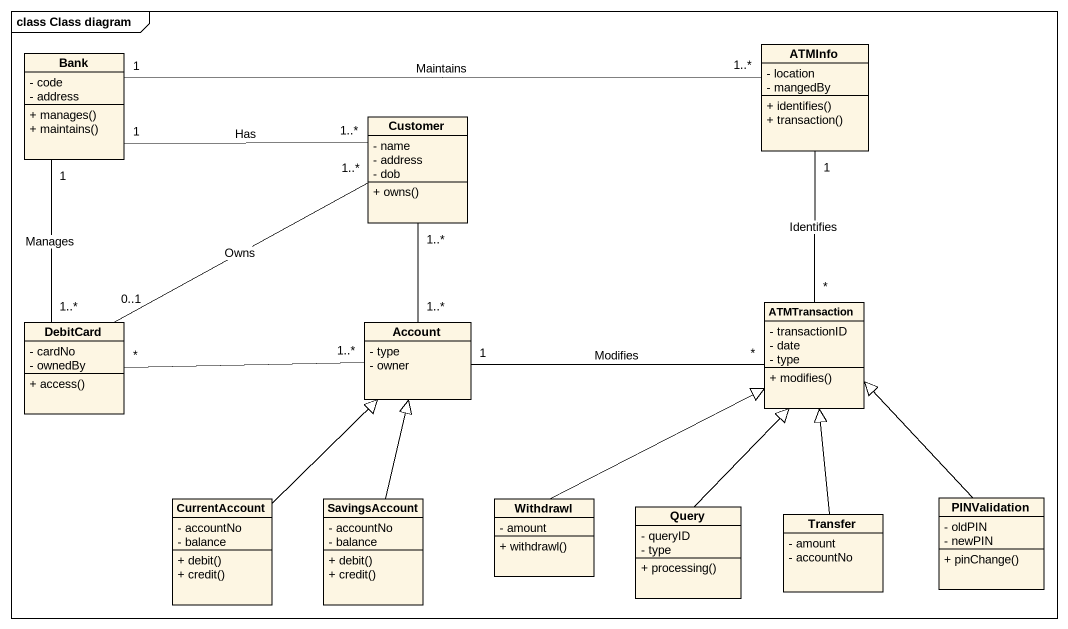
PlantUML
@startuml
mainframe class Class diagram
hide circle
hide empty members
skinparam classAttributeIconSize 0
class Bank {
  - code
  - address
  + manages()
  + maintains()
}
class ATMInfo {
  - location
  - mangedBy
  + identifies()
  + transaction()
}
class Customer {
  - name
  - address
  - dob
  + owns()
}
class DebitCard {
  - cardNo
  - ownedBy
  + access()
}
class Account {
  - type
  - owner
}
class ATMTransaction {
  - transactionID
  - date
  - type
  + modifies()
}
class CurrentAccount {
  - accountNo
  - balance
  + debit()
  + credit()
}
class SavingsAccount {
  - accountNo
  - balance
  + debit()
  + credit()
}
class Withdrawl {
  - amount
  + withdrawl()
}
class Query {
  - queryID
  - type
  + processing()
}
class Transfer {
  - amount
  - accountNo
}
class PINValidation {
  - oldPIN
  - newPIN
  + pinChange()
}
Bank "1" -right- "1..*" ATMInfo : Maintains
Bank "1" -right- "1..*" Customer : Has
Bank "1" -- "1..*" DebitCard : Manages
ATMInfo "1" -- "*" ATMTransaction : Identifies
Customer "1..*" -- "1..*" Account
DebitCard "0..1" -right- "1..*" Customer : Owns
DebitCard "*" -right- "1..*" Account
Account "1" -right- "*" ATMTransaction : Modifies
CurrentAccount -up-|> Account
SavingsAccount -up-|> Account
Withdrawl -up-|> ATMTransaction
Query -up-|> ATMTransaction
Transfer -up-|> ATMTransaction
PINValidation -up-|> ATMTransaction
@enduml
